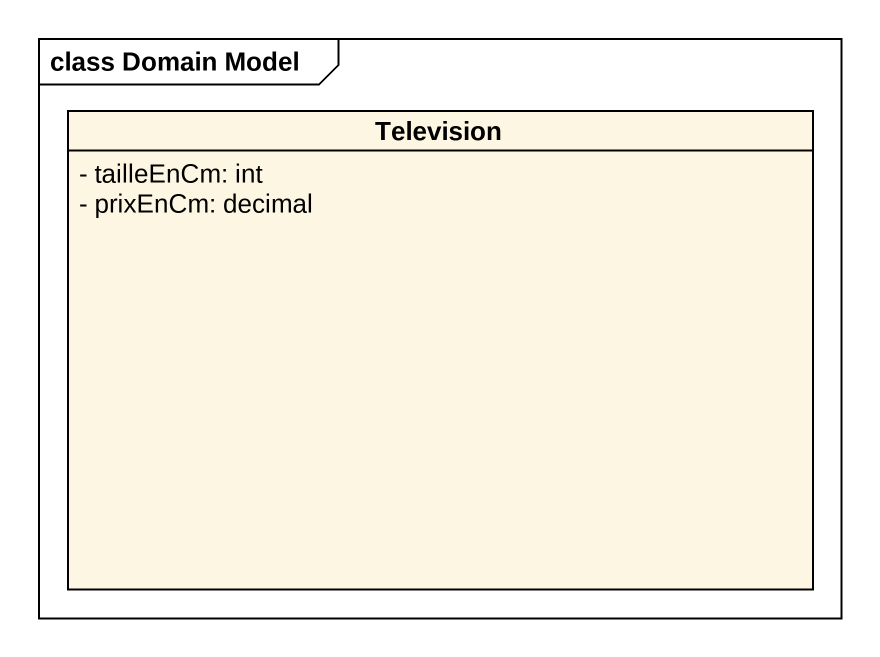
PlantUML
@startuml
mainframe class Domain Model
hide circle
hide empty members
skinparam classAttributeIconSize 0
class Television {
  - tailleEnCm: int
  - prixEnCm: decimal
}
@enduml
